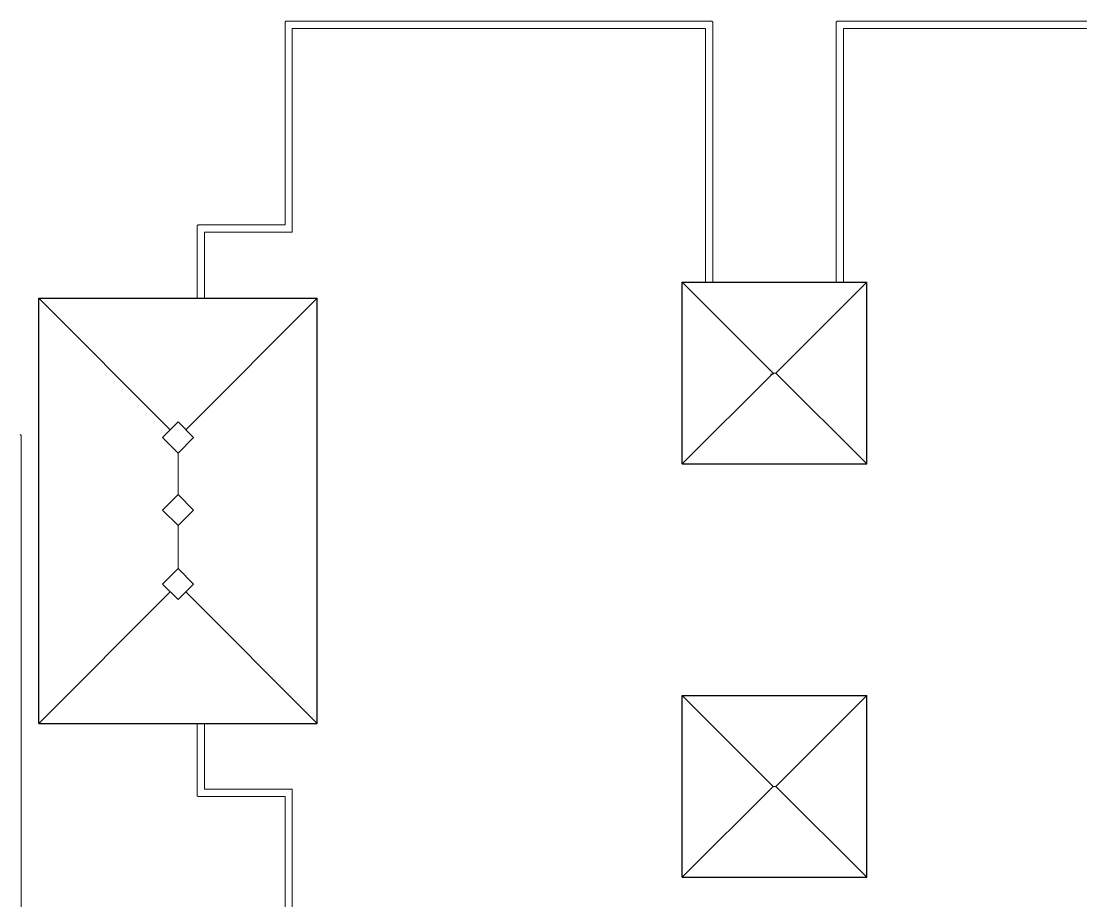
# Model space of a CAD drawing. Header units: inches. Extents: x 1097 to 10841, y 897 to 6841.
# Drawn here: x 5057 to 7949, y 4440 to 6841 of the extents above; entities that cross this region are included whole.
import ezdxf

# ---------------------------------------------------------------- set-up
doc = ezdxf.new("R2010")
doc.units = ezdxf.units.IN
doc.header["$MEASUREMENT"] = 0
doc.layers.add('Level 57', color=7, linetype='Continuous', lineweight=18, true_color=0xfefefe)

msp = doc.modelspace()

# ---------------------------------------------------------------- linework, layer by layer
at = {"layer": 'Level 57', "color": 30, "linetype": 'Continuous', "lineweight": 13, "true_color": 0xf26432}
for p, q in [((5776.544, 6837.919), (5779.169, 6840.544)), ((5776.544, 6284.544), (5776.544, 6837.919)), ((5779.169, 6840.544), (6941.919, 6840.544)), ((6941.919, 6840.5435), (6944.544, 6837.9185)), ((6944.544, 6837.9185), (6944.544, 6128.543875)), ((7283.16975, 6840.54375), (7280.54475, 6837.91875)), ((7280.54475, 6837.91875), (7280.54475, 6128.543875)), ((7283.16975, 6840.544), (8445.919, 6840.544)), ((5796.544, 6264.544), (5796.544, 6820.544)), ((5796.544, 6820.544), (6924.544, 6820.544)), ((6924.544, 6820.544), (6924.544, 6128.543875)), ((7300.54475, 6820.544), (8428.544, 6820.544)), ((7300.54475, 6820.543625), (7300.54475, 6128.543875)), ((5536.543875, 6281.919), (5539.168875, 6284.544)), ((5536.544, 6084.544), (5536.543875, 6281.919)), ((5539.168875, 6284.544), (5776.544, 6284.544)), ((5556.544, 6084.544), (5556.543875, 6264.544)), ((5556.543875, 6264.544), (5796.544, 6264.544)), ((7108.544, 5880.544), (6860.544125, 6128.543875)), ((7116.544, 5880.544), (7364.543875, 6128.543875)), ((5463.331, 5725.75725), (5104.544125, 6084.544)), ((5505.75725, 5725.75725), (5864.544125, 6084.544)), ((6860.544125, 5632.544125), (7108.544, 5880.544)), ((7101.91175, 5877.700125), (7109.91175, 5877.700125)), ((7108.544, 5880.544), (7116.544, 5880.544)), ((7364.543875, 5632.544125), (7116.544, 5880.544)), ((5053.91975, 5712.544), (5056.54475, 5709.919)), ((5056.54475, 5709.919), (5056.54475, 4248.544)), ((5484.544125, 5548.970375), (5484.544125, 5662.117625)), ((5484.544125, 5346.970375), (5484.544125, 5464.117625)), ((5104.544125, 4924.544), (5463.331, 5283.33075)), ((5864.544125, 4924.544), (5505.75725, 5283.33075)), ((7108.544, 4752.544), (6860.544125, 5000.543875)), ((7116.544, 4752.544), (7364.543875, 5000.543875)), ((5536.54325, 4727.16975), (5536.551375, 4924.544)), ((5556.544, 4744.544), (5556.551375, 4924.543125)), ((5796.544875, 4744.544), (5556.544, 4744.544)), ((5796.543875, 4208.544), (5796.544875, 4744.544)), ((6860.544125, 4504.544125), (7108.544, 4752.544)), ((7106.649, 4752.544), (7114.649, 4752.544)), ((7108.544, 4752.544), (7116.544, 4752.544)), ((7364.543875, 4504.544125), (7116.544, 4752.544)), ((5539.169, 4724.544), (5536.544, 4727.169)), ((5776.544875, 4724.544), (5539.169, 4724.544)), ((5776.543875, 4208.544), (5776.544875, 4724.544))]:
    msp.add_line(p, q, dxfattribs=at)
at = {"layer": 'Level 57', "color": 30, "linetype": 'Continuous', "lineweight": 30, "true_color": 0xf26432}
for p, q in [((6860.544125, 6128.543875), (7364.543875, 6128.543875)), ((6860.544125, 5632.544125), (6860.544125, 6128.543875)), ((7364.543875, 5632.544125), (7364.543875, 6128.543875)), ((5104.544125, 4924.544), (5104.544125, 6084.544)), ((5104.544125, 6084.544), (5864.544125, 6084.544)), ((5864.544125, 4924.544), (5864.544125, 6084.544)), ((6860.544125, 5632.544125), (7364.543875, 5632.544125)), ((6860.544125, 5000.543875), (7364.543875, 5000.543875)), ((6860.544125, 4504.544125), (6860.544125, 5000.543875)), ((7364.543875, 4504.544125), (7364.543875, 5000.543875)), ((5104.544125, 4924.544), (5864.544125, 4924.544)), ((6860.544125, 4504.544125), (7364.543875, 4504.544125))]:
    msp.add_line(p, q, dxfattribs=at)
at = {"layer": 'Level 57', "color": 30, "linetype": 'Continuous', "lineweight": 13, "true_color": 0xf26432}
for points in [[(5484.544125, 5662.117625), (5526.9705, 5704.544), (5484.544125, 5746.970375), (5442.11775, 5704.544), (5484.544125, 5662.117625)], [(5484.544125, 5464.117625), (5526.9705, 5506.544), (5484.544125, 5548.970375), (5442.11775, 5506.544), (5484.544125, 5464.117625)], [(5484.544125, 5262.117625), (5526.9705, 5304.544), (5484.544125, 5346.970375), (5442.11775, 5304.544), (5484.544125, 5262.117625)]]:
    msp.add_lwpolyline(points, close=True, dxfattribs=at)

doc.saveas('drawing.dxf')
